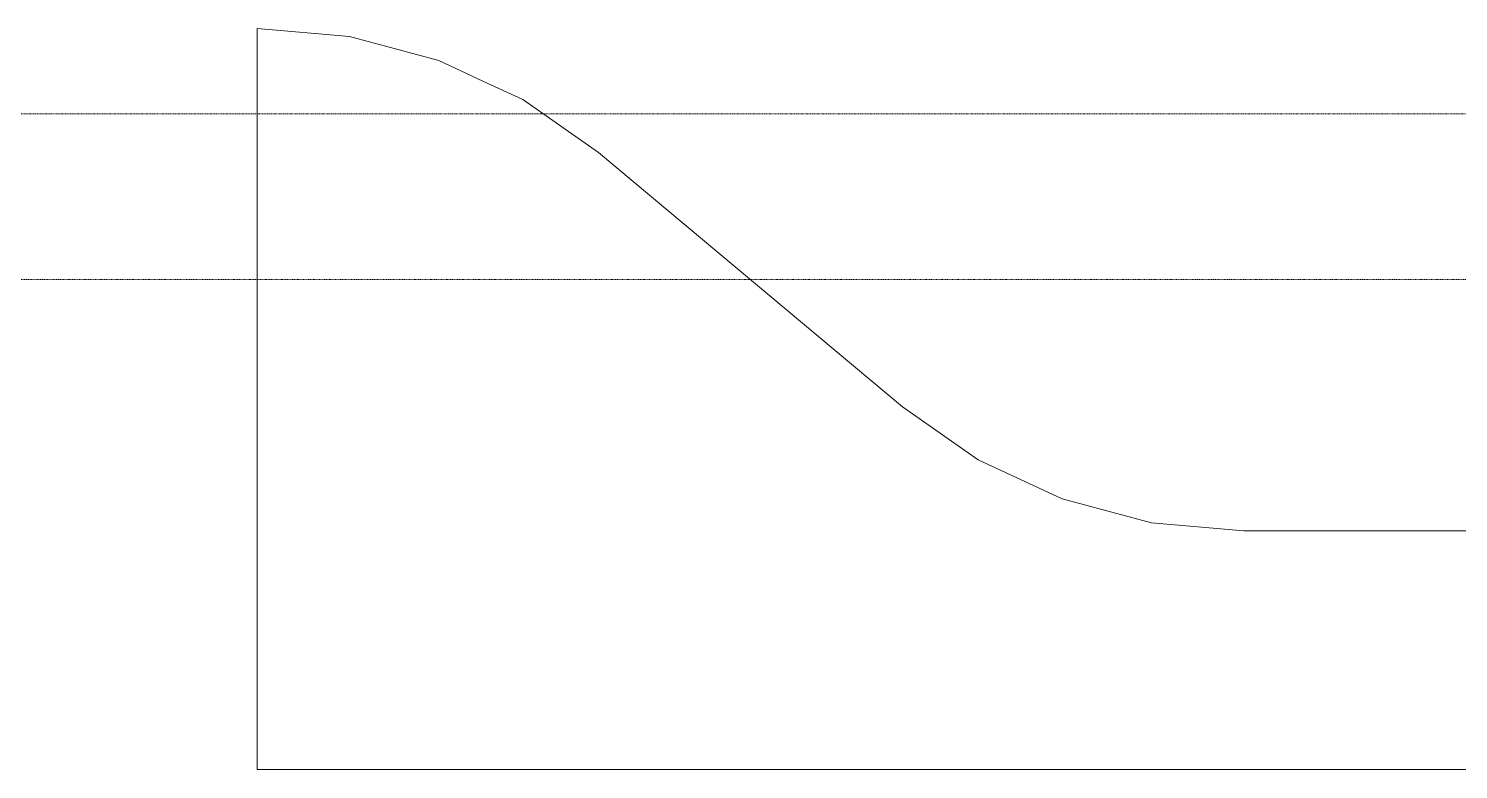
# Model space of a CAD drawing. Header units: inches. Extents: x -4830 to -242, y 9551 to 12925.
# Drawn here: x -4050.6 to -3760.3, y 12328.6 to 12479.1 of the extents above; entities that cross this region are included whole.
import ezdxf

# ---------------------------------------------------------------- set-up
doc = ezdxf.new("R2010")
doc.units = ezdxf.units.IN
doc.header["$MEASUREMENT"] = 0
doc.linetypes.add('Aligning Line 1_8_', pattern=[0.25, 0.125, -0.125])
for name, color, linetype, lineweight in [('0-1', 7, 'Continuous', 5), ('C-TOPO', 7, 'Continuous', 9), ('G-ANNO-SYMB', 111, 'Aligning Line 1_8_', 9), ('G-ANNO-SYMB-1', 147, 'Aligning Line 1_8_', 9)]:
    doc.layers.add(name, color=color, linetype=linetype, lineweight=lineweight)

# ---------------------------------------------------------------- blocks, each defined once
blk = doc.blocks.new('CTR  - Topography_rvt-1-FLOOR PLAN - 2ND FLOOR')
at = {"layer": 'C-TOPO'}
for p, q in [((-3985.51, 12477.43), (-4004.23, 12479.07)), ((-4004.23, 12479.07), (-4004.23, 12328.59)), ((-4004.23, 12328.59), (-4004.23, 12479.07)), ((-4004.23, 12479.07), (-3985.51, 12477.43)), ((-3967.36, 12472.58), (-3985.51, 12477.43)), ((-3985.51, 12477.43), (-3967.36, 12472.58)), ((-3958.41, 12468.41), (-3967.36, 12472.58)), ((-3967.36, 12472.58), (-3958.41, 12468.41)), ((-3950.32, 12464.65), (-3958.41, 12468.41)), ((-3958.41, 12468.41), (-3950.32, 12464.65)), ((-3934.92, 12453.89), (-3950.32, 12464.65)), ((-3950.32, 12464.65), (-3934.92, 12453.89)), ((-3913.84, 12436.25), (-3934.92, 12453.89)), ((-3934.92, 12453.89), (-3913.84, 12436.25)), ((-3873.22, 12402.25), (-3913.84, 12436.25)), ((-3913.84, 12436.25), (-3873.22, 12402.25)), ((-3857.81, 12391.49), (-3873.22, 12402.25)), ((-3873.22, 12402.25), (-3857.81, 12391.49)), ((-3840.77, 12383.56), (-3857.81, 12391.49)), ((-3857.81, 12391.49), (-3840.77, 12383.56)), ((-3822.62, 12378.7), (-3840.77, 12383.56)), ((-3840.77, 12383.56), (-3822.62, 12378.7)), ((-3803.9, 12377.07), (-3822.62, 12378.7)), ((-3803.9, 12377.07), (-3822.62, 12378.7)), ((-3803.9, 12377.07), (-3772.17, 12377.07)), ((-3803.9, 12377.07), (-3772.17, 12377.07)), ((-3754.41, 12377.07), (-3772.17, 12377.07)), ((-3772.17, 12377.07), (-3754.41, 12377.07)), ((-4004.23, 12328.59), (-3985.66, 12328.59)), ((-3985.66, 12328.59), (-4004.23, 12328.59)), ((-3985.66, 12328.59), (-3967.36, 12328.59)), ((-3967.36, 12328.59), (-3985.66, 12328.59)), ((-3967.36, 12328.59), (-3729.26, 12328.59)), ((-3729.26, 12328.59), (-3967.36, 12328.59))]:
    blk.add_line(p, q, dxfattribs=at)
blk = doc.blocks.new('CTR - 1st Phase - Common Walls_rvt-1-FLOOR PLAN - 2ND FLOOR')
at = {"layer": 'G-ANNO-SYMB-1'}
for p, q in [((-514.42, 12461.73), (-4244.79, 12461.73)), ((-1875.5, 12428.12), (-4166.61, 12428.12))]:
    blk.add_line(p, q, dxfattribs=at)

msp = doc.modelspace()

# ---------------------------------------------------------------- linework, layer by layer
at = {"layer": 'G-ANNO-SYMB'}
msp.add_line((-1953.4105, 12461.7313), (-4071.9645, 12461.7313), dxfattribs=at)

# ---------------------------------------------------------------- block references
at = {"layer": '0-1'}
for name in ['CTR  - Topography_rvt-1-FLOOR PLAN - 2ND FLOOR', 'CTR - 1st Phase - Common Walls_rvt-1-FLOOR PLAN - 2ND FLOOR']:
    msp.add_blockref(name, (0, 0), dxfattribs=at)

doc.saveas('drawing.dxf')
